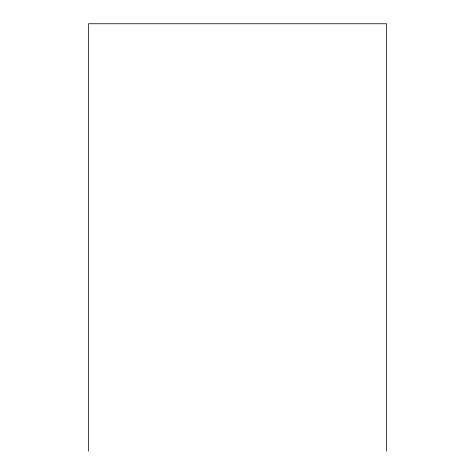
<?xml version="1.0" encoding="UTF-8"?>
<svg xmlns="http://www.w3.org/2000/svg" width="475" height="475" viewBox="0 0 475 475"><rect width="100%" height="100%" fill="white"/><g stroke="black" fill="none" stroke-linecap="round" stroke-linejoin="round"><path stroke-width="0.71" d="M386.513 451.25L386.513 23.75L88.487 23.75L88.487 451.25"/></g></svg>
